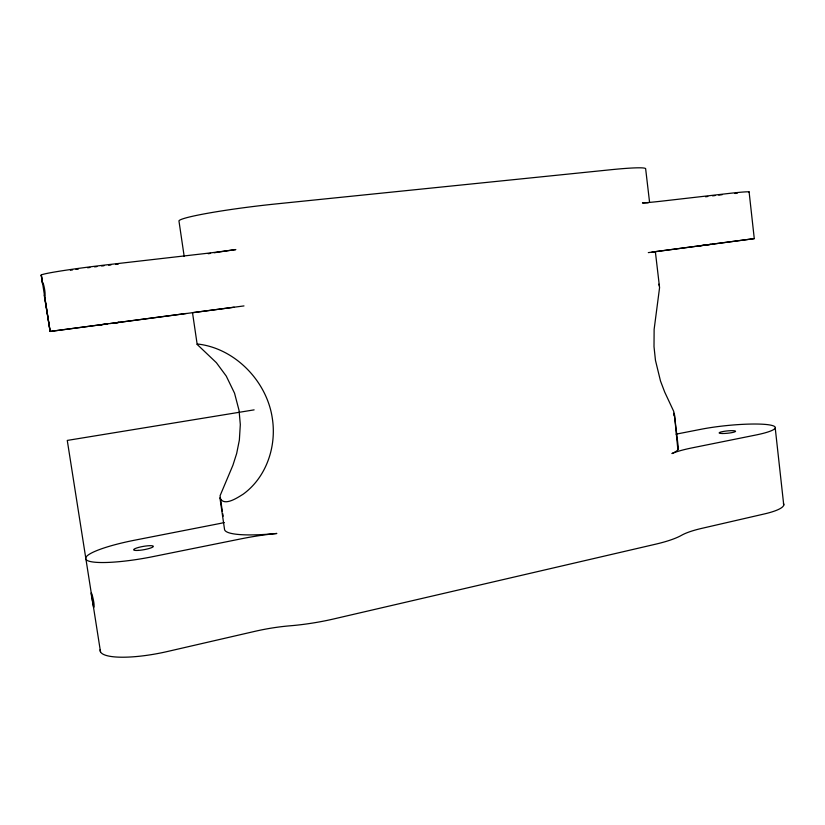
<?xml version="1.0" encoding="UTF-8"?>
<svg xmlns="http://www.w3.org/2000/svg" width="825" height="825" viewBox="0 0 825 825"><rect width="100%" height="100%" fill="white"/><g stroke="black" fill="none" stroke-linecap="round" stroke-linejoin="round"><path stroke-width="1.24" d="M222.307 511.263L220.079 495.701L232.918 465.248L236.662 453.502L239.363 440.076L240.312 424.576L239.064 410.468L234.537 393.185L226.256 376.076L216.367 362.68L197.185 344.448L192.503 312.665L234.156 307.209M674.046 415.862L673.726 411.376L664.713 392.102L660.495 381.006L655.462 360.339L654.008 346.634L654.132 329.371L659.577 287.626L655.359 251.677L651.853 252.141M197.185 344.448L197.422 343.994C235.001 348.088 267.094 381.397 272.353 418.564C276.684 446.449 266.434 477.314 243.158 494.185C237.548 497.63 223.73 507.148 219.883 497.702M93.679 607.293C95.793 605.375 88.976 582.718 91.936 598.331M214.17 252.78A76.684 3.145 -7.2 0 1 235.847 249.562A68.949 3.135 -7.1 0 1 199.702 254.162L108.054 264.681A59.256 2.434 -6.9 0 0 41.343 275.385L50.15 331.433L101.898 324.596M676.046 434.167L701.085 429.268A47.747 6.786 -5.7 0 1 766.714 424.545A47.747 6.786 -5.7 0 1 755.525 435.084L692.309 447.831A58.472 9.178 -5.6 0 0 671.932 453.554A68.042 10.395 -6.4 0 0 678.346 447.872L674.365 414.191M254.121 409.86L67.268 440.426L100.537 651.998M749.1 191.895L754.277 238.631L648.306 252.615M107.807 323.833L99.021 324.998L105.188 324.184M110.395 323.503L119.13 322.348L114.479 322.957M116.913 322.668L243.983 305.92M699.445 245.84L697.898 246.046L754.277 238.631M712.79 244.087L714.306 243.891L712.903 244.076M186.223 313.479L50.129 331.444L44.189 295.082M654.658 251.728L710.727 244.365M93.638 607.293L92.101 599.414M658.866 284.161L659.433 286.234M222.719 513.593L223.183 516.192M50.129 331.444L44.643 296.515C46.365 294.515 42.601 278.448 42.384 283.552M184.192 256.451L178.953 220.935A76.869 5.414 -7 0 1 275.107 204.023L610.82 169.733A69.3 4.424 -7.9 0 1 645.655 168.888L649.533 201.939M220.058 498.651L224.565 529.619A75.343 12.674 -8.8 0 0 276.829 533.466A67.609 12.55 -9.3 0 0 241.467 538.766L152.677 556.679A58.163 9.766 -10 0 1 86.305 559.835A58.163 9.766 -10 0 1 135.042 540.117L217.418 523.988A57.42 8.879 -9.4 0 0 224.287 522.565M41.25 274.962L42.271 282.387L41.343 275.385M775.222 427.979L783.75 505.075M674.293 413.253L677.882 449.759M208.282 253.729A76.684 3.145 -7.2 0 1 210.571 253.358M100.186 649.615A57.843 13.623 -11.1 0 0 167.176 651.564L255.049 631.311A67.196 17.5 -10.2 0 1 290.153 625.793L293.308 625.515A74.91 17.707 -9.4 0 0 333.774 618.936L655.535 544.211A67.702 14.53 -6 0 0 680.274 535.982L681.553 535.291A58.163 12.829 -4.8 0 1 701.673 528.392L764.363 513.944A47.52 9.487 -5 0 0 783.41 503.436M70.445 270.229A46.066 1.887 -6.9 0 1 72.59 269.899M75.983 269.393A46.066 1.887 -6.9 0 1 78.365 269.053M87.636 267.774A46.066 1.887 -6.9 0 1 89.925 267.475M94.576 266.877A46.066 1.887 -6.9 0 1 96.927 266.588M101.64 266.011A46.066 1.887 -6.9 0 1 104.002 265.733M108.653 265.196A46.066 1.887 -6.9 0 1 110.962 264.949M115.644 264.433A46.066 1.887 -6.9 0 1 118.192 264.175M748.976 192.204A48.489 1.681 -7.9 0 0 728.475 193.493L663.609 200.929A59.472 2.279 -8 0 1 642.458 202.96A69.145 2.578 -7.8 0 1 648.223 202.806M705.592 196.783A37.703 1.299 -7.9 0 1 707.809 196.484M712.573 195.865A37.703 1.299 -7.9 0 1 715.089 195.546M718.73 195.102A37.703 1.299 -7.9 0 1 722.164 194.7M734.931 193.452A37.703 1.299 -7.9 0 1 737.168 193.359M138.445 550.399A10.003 1.681 -10 0 0 153.337 546.398A10.003 1.681 -10 0 0 138.662 547.408A10.003 1.681 -10 0 0 138.445 550.399M722.731 433.507A8.219 1.165 -5.7 0 0 735.539 431.372A8.219 1.165 -5.7 0 0 723.896 431.362A8.219 1.165 -5.7 0 0 722.731 433.507"/></g></svg>
